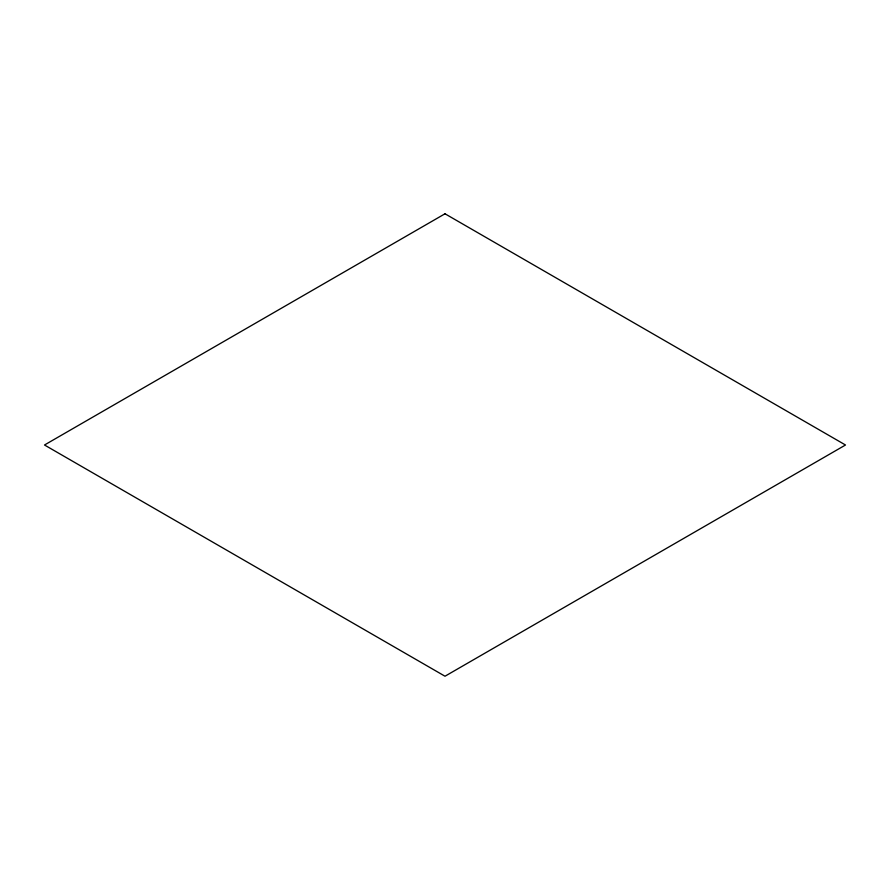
<?xml version="1.0" encoding="UTF-8"?>
<svg xmlns="http://www.w3.org/2000/svg" width="890" height="890" viewBox="0 0 890 890"><rect width="100%" height="100%" fill="white"/><g stroke="black" fill="none" stroke-linecap="round" stroke-linejoin="round"><path stroke-width="1.33" d="M445 213.778L44.5 445L445 676.222L845.5 445L445 213.778"/></g></svg>
